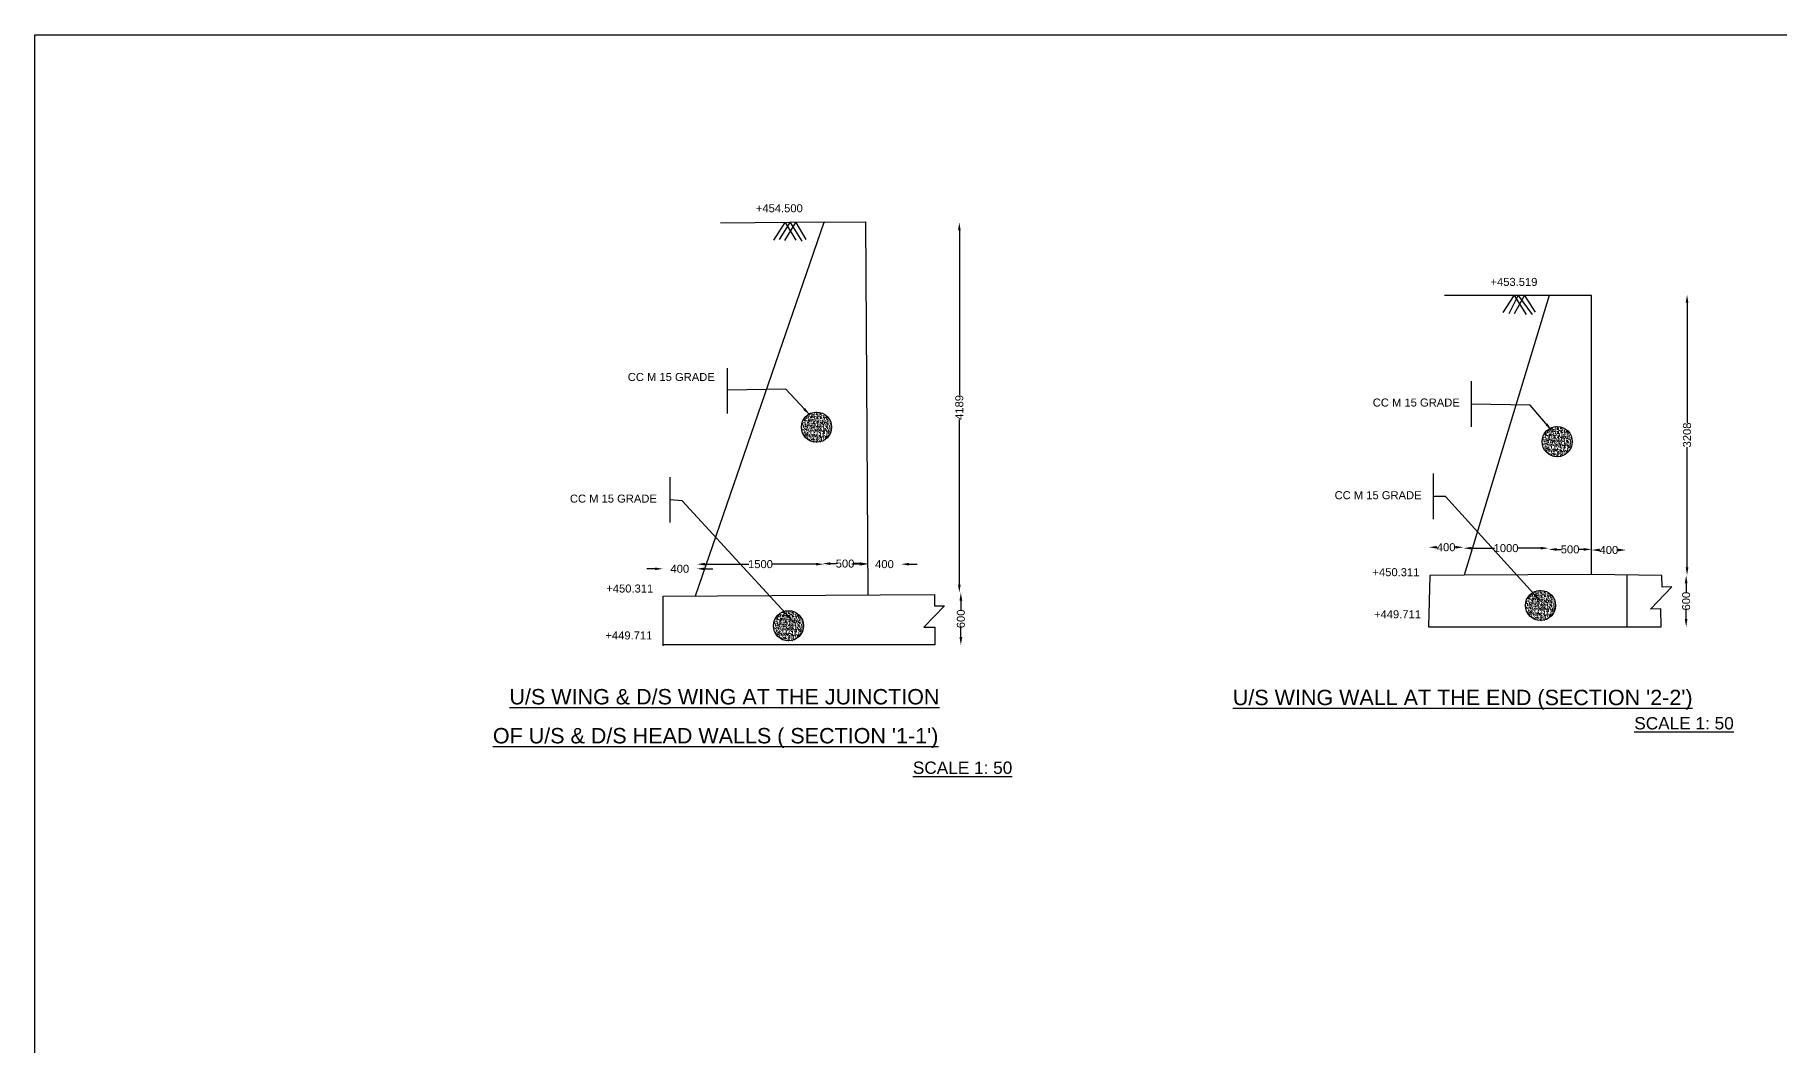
# Model space of a CAD drawing. Header units: millimetres. Extents: x 5124 to 2523482, y 2311 to 44401310.
# Drawn here: x 2518477 to 2521310, y 44399670 to 44401310 of the extents above; entities that cross this region are included whole.
import ezdxf

# ---------------------------------------------------------------- set-up
doc = ezdxf.new("R2010")
doc.units = ezdxf.units.MM
doc.header["$MEASUREMENT"] = 0
for name, color, linetype in [('DIMENSION', 7, 'Continuous'), ('DRAWING', 2, 'Continuous'), ('TEXT', 7, 'Continuous')]:
    doc.layers.add(name, color=color, linetype=linetype)
doc.styles.get("Standard").update_dxf_attribs({"font": 'arial.ttf', "height": 13})
doc.dimstyles.get("Standard").update_dxf_attribs({"dimtxt": 13, "dimasz": 13, "dimexe": 0.18, "dimexo": 0.0625, "dimgap": 0.09, "dimtad": 0, "dimdec": 0, "dimzin": 0, "dimdsep": 46, "dimtxsty": 'Standard', "dimcen": 0.09, "dimse1": 1, "dimse2": 1, "dimclrd": 1, "dimadec": 0, "dimazin": 0, "dimtfac": 1, "dimtdec": 0, "dimtofl": 0, "dimtmove": 0, "dimatfit": 3, "dimfxl": 1, "dimtolj": 1, "dimtzin": 0, "dimarcsym": 0})

# ---------------------------------------------------------------- blocks, each defined once
blk = doc.blocks.new('*D72')
at = {"layer": 'Defpoints', "color": 0, "transparency": 16777216}
for p in [(2519497, 44400446), (2519552, 44400445), (2519552, 44400443.5)]:
    blk.add_point(p, dxfattribs=at)
at = {"layer": 'DIMENSION', "color": 1, "lineweight": -2, "transparency": 16777216}
for p, q in [((2519484, 44400443.5), (2519471, 44400443.5)), ((2519565, 44400443.5), (2519578, 44400443.5))]:
    blk.add_line(p, q, dxfattribs=at)
at = {"layer": 'DIMENSION', "color": 1, "transparency": 16777216}
for points in [[(2519484, 44400445.7), (2519484, 44400441.3), (2519497, 44400443.5)], [(2519565, 44400445.7), (2519565, 44400441.3), (2519552, 44400443.5)]]:
    blk.add_solid(points, dxfattribs=at)
at = {"layer": 'DIMENSION', "color": 0, "transparency": 16777216, "insert": (2519524.5, 44400443.5), "char_height": 13, "attachment_point": 5}
blk.add_mtext('\\A1;400', dxfattribs=at)
blk = doc.blocks.new('*D73')
at = {"layer": 'Defpoints', "color": 0, "transparency": 16777216}
for p in [(2519552.5, 44400451), (2519758.5, 44400451), (2519758.5, 44400451)]:
    blk.add_point(p, dxfattribs=at)
at = {"layer": 'DIMENSION', "color": 1, "lineweight": -2, "transparency": 16777216}
for p, q in [((2519565.5, 44400451), (2519636.6, 44400451)), ((2519745.5, 44400451), (2519674.4, 44400451))]:
    blk.add_line(p, q, dxfattribs=at)
at = {"layer": 'DIMENSION', "color": 1, "transparency": 16777216}
for points in [[(2519565.5, 44400453.2), (2519565.5, 44400448.8), (2519552.5, 44400451)], [(2519745.5, 44400453.2), (2519745.5, 44400448.8), (2519758.5, 44400451)]]:
    blk.add_solid(points, dxfattribs=at)
at = {"layer": 'DIMENSION', "color": 0, "transparency": 16777216, "insert": (2519655.5, 44400451), "char_height": 13, "attachment_point": 5}
blk.add_mtext('\\A1;1500', dxfattribs=at)
blk = doc.blocks.new('*D74')
at = {"layer": 'Defpoints', "color": 0, "transparency": 16777216}
for p in [(2519756.1, 44400451.4), (2519829.8, 44400451.9), (2519829.8, 44400451.9)]:
    blk.add_point(p, dxfattribs=at)
at = {"layer": 'DIMENSION', "color": 1, "lineweight": -2, "transparency": 16777216}
for p, q in [((2519769.1, 44400451.9), (2519778.5, 44400451.9)), ((2519816.8, 44400451.9), (2519807.3, 44400451.9))]:
    blk.add_line(p, q, dxfattribs=at)
at = {"layer": 'DIMENSION', "color": 1, "transparency": 16777216}
for points in [[(2519769.1, 44400454.1), (2519769.1, 44400449.7), (2519756.1, 44400451.9)], [(2519816.8, 44400454.1), (2519816.8, 44400449.7), (2519829.8, 44400451.9)]]:
    blk.add_solid(points, dxfattribs=at)
at = {"layer": 'DIMENSION', "color": 0, "transparency": 16777216, "insert": (2519792.9, 44400451.9), "char_height": 13, "attachment_point": 5}
blk.add_mtext('\\A1;500', dxfattribs=at)
blk = doc.blocks.new('*D75')
at = {"layer": 'Defpoints', "color": 0, "transparency": 16777216}
for p in [(2519829.8, 44400451.9), (2519884, 44400451), (2519884, 44400450)]:
    blk.add_point(p, dxfattribs=at)
at = {"layer": 'DIMENSION', "color": 1, "lineweight": -2, "transparency": 16777216}
for p, q in [((2519816.8, 44400451), (2519803.8, 44400451)), ((2519897, 44400451), (2519910, 44400451))]:
    blk.add_line(p, q, dxfattribs=at)
at = {"layer": 'DIMENSION', "color": 1, "transparency": 16777216}
for points in [[(2519816.8, 44400453.2), (2519816.8, 44400448.8), (2519829.8, 44400451)], [(2519897, 44400453.2), (2519897, 44400448.8), (2519884, 44400451)]]:
    blk.add_solid(points, dxfattribs=at)
at = {"layer": 'DIMENSION', "color": 0, "transparency": 16777216, "insert": (2519856.9, 44400451), "char_height": 13, "attachment_point": 5}
blk.add_mtext('\\A1;400', dxfattribs=at)
blk = doc.blocks.new('*D76')
at = {"layer": 'Defpoints', "color": 0, "transparency": 16777216}
for p in [(2519980, 44401006), (2519978.5, 44400405), (2519984.5, 44400405)]:
    blk.add_point(p, dxfattribs=at)
at = {"layer": 'DIMENSION', "color": 1, "lineweight": -2, "transparency": 16777216}
for p, q in [((2519978.5, 44400993), (2519978.5, 44400725.3)), ((2519978.5, 44400418), (2519978.5, 44400685.7))]:
    blk.add_line(p, q, dxfattribs=at)
at = {"layer": 'DIMENSION', "color": 1, "transparency": 16777216}
for points in [[(2519976.3, 44400993), (2519980.7, 44400993), (2519978.5, 44401006)], [(2519976.3, 44400418), (2519980.7, 44400418), (2519978.5, 44400405)]]:
    blk.add_solid(points, dxfattribs=at)
at = {"layer": 'DIMENSION', "color": 0, "transparency": 16777216, "insert": (2519978.5, 44400705.5), "char_height": 13, "attachment_point": 5, "rotation": 90}
blk.add_mtext('\\A1;4189', dxfattribs=at)
blk = doc.blocks.new('*D77')
at = {"layer": 'Defpoints', "color": 0, "transparency": 16777216}
for p in [(2519978.5, 44400405), (2519981, 44400319.5), (2519981.5, 44400319.5)]:
    blk.add_point(p, dxfattribs=at)
at = {"layer": 'DIMENSION', "color": 1, "lineweight": -2, "transparency": 16777216}
for p, q in [((2519981, 44400392), (2519981, 44400376.7)), ((2519981, 44400332.5), (2519981, 44400347.8))]:
    blk.add_line(p, q, dxfattribs=at)
at = {"layer": 'DIMENSION', "color": 1, "transparency": 16777216}
for points in [[(2519978.8, 44400392), (2519983.2, 44400392), (2519981, 44400405)], [(2519978.8, 44400332.5), (2519983.2, 44400332.5), (2519981, 44400319.5)]]:
    blk.add_solid(points, dxfattribs=at)
at = {"layer": 'DIMENSION', "color": 0, "transparency": 16777216, "insert": (2519981, 44400362.2), "char_height": 13, "attachment_point": 5, "rotation": 90}
blk.add_mtext('\\A1;600', dxfattribs=at)
blk = doc.blocks.new('*D78')
at = {"layer": 'Defpoints', "color": 0, "transparency": 16777216}
for p in [(2520741, 44400475), (2520797.5, 44400478.5), (2520797.5, 44400478.5)]:
    blk.add_point(p, dxfattribs=at)
at = {"layer": 'DIMENSION', "color": 1, "lineweight": -2, "transparency": 16777216}
for p, q in [((2520754, 44400478.5), (2520754.6, 44400478.5)), ((2520784.5, 44400478.5), (2520783.9, 44400478.5))]:
    blk.add_line(p, q, dxfattribs=at)
at = {"layer": 'DIMENSION', "color": 1, "transparency": 16777216}
for points in [[(2520754, 44400480.7), (2520754, 44400476.3), (2520741, 44400478.5)], [(2520784.5, 44400480.7), (2520784.5, 44400476.3), (2520797.5, 44400478.5)]]:
    blk.add_solid(points, dxfattribs=at)
at = {"layer": 'DIMENSION', "color": 0, "transparency": 16777216, "insert": (2520769.2, 44400478.5), "char_height": 13, "attachment_point": 5}
blk.add_mtext('\\A1;400', dxfattribs=at)
blk = doc.blocks.new('*D79')
at = {"layer": 'Defpoints', "color": 0, "transparency": 16777216}
for p in [(2520797.5, 44400478.5), (2520935.5, 44400477), (2520935.5, 44400477)]:
    blk.add_point(p, dxfattribs=at)
at = {"layer": 'DIMENSION', "color": 1, "lineweight": -2, "transparency": 16777216}
for p, q in [((2520810.5, 44400477), (2520847.6, 44400477)), ((2520922.5, 44400477), (2520885.4, 44400477))]:
    blk.add_line(p, q, dxfattribs=at)
at = {"layer": 'DIMENSION', "color": 1, "transparency": 16777216}
for points in [[(2520810.5, 44400479.2), (2520810.5, 44400474.8), (2520797.5, 44400477)], [(2520922.5, 44400479.2), (2520922.5, 44400474.8), (2520935.5, 44400477)]]:
    blk.add_solid(points, dxfattribs=at)
at = {"layer": 'DIMENSION', "color": 0, "transparency": 16777216, "insert": (2520866.5, 44400477), "char_height": 13, "attachment_point": 5}
blk.add_mtext('\\A1;1000', dxfattribs=at)
blk = doc.blocks.new('*D80')
at = {"layer": 'Defpoints', "color": 0, "transparency": 16777216}
for p in [(2520935.5, 44400477), (2521005.5, 44400477.5), (2521005.5, 44400475)]:
    blk.add_point(p, dxfattribs=at)
at = {"layer": 'DIMENSION', "color": 1, "lineweight": -2, "transparency": 16777216}
for p, q in [((2520948.5, 44400475), (2520956.1, 44400475)), ((2520992.5, 44400475), (2520984.9, 44400475))]:
    blk.add_line(p, q, dxfattribs=at)
at = {"layer": 'DIMENSION', "color": 1, "transparency": 16777216}
for points in [[(2520948.5, 44400477.2), (2520948.5, 44400472.8), (2520935.5, 44400475)], [(2520992.5, 44400477.2), (2520992.5, 44400472.8), (2521005.5, 44400475)]]:
    blk.add_solid(points, dxfattribs=at)
at = {"layer": 'DIMENSION', "color": 0, "transparency": 16777216, "insert": (2520970.5, 44400475), "char_height": 13, "attachment_point": 5}
blk.add_mtext('\\A1;500', dxfattribs=at)
blk = doc.blocks.new('*D81')
at = {"layer": 'Defpoints', "color": 0, "transparency": 16777216}
for p in [(2521005.5, 44400475), (2521061.5, 44400474), (2521061.5, 44400474)]:
    blk.add_point(p, dxfattribs=at)
at = {"layer": 'DIMENSION', "color": 1, "lineweight": -2, "transparency": 16777216}
for p, q in [((2521018.5, 44400474), (2521018.8, 44400474)), ((2521048.5, 44400474), (2521048.2, 44400474))]:
    blk.add_line(p, q, dxfattribs=at)
at = {"layer": 'DIMENSION', "color": 1, "transparency": 16777216}
for points in [[(2521018.5, 44400476.2), (2521018.5, 44400471.8), (2521005.5, 44400474)], [(2521048.5, 44400476.2), (2521048.5, 44400471.8), (2521061.5, 44400474)]]:
    blk.add_solid(points, dxfattribs=at)
at = {"layer": 'DIMENSION', "color": 0, "transparency": 16777216, "insert": (2521033.5, 44400474), "char_height": 13, "attachment_point": 5}
blk.add_mtext('\\A1;400', dxfattribs=at)
blk = doc.blocks.new('*D82')
at = {"layer": 'Defpoints', "color": 0, "transparency": 16777216}
for p in [(2521159, 44400433), (2521160.5, 44400433), (2521161.5, 44400349)]:
    blk.add_point(p, dxfattribs=at)
at = {"layer": 'DIMENSION', "color": 1, "lineweight": -2, "transparency": 16777216}
for p, q in [((2521159, 44400420), (2521159, 44400405.5)), ((2521159, 44400362), (2521159, 44400376.5))]:
    blk.add_line(p, q, dxfattribs=at)
at = {"layer": 'DIMENSION', "color": 1, "transparency": 16777216}
for points in [[(2521156.8, 44400420), (2521161.2, 44400420), (2521159, 44400433)], [(2521156.8, 44400362), (2521161.2, 44400362), (2521159, 44400349)]]:
    blk.add_solid(points, dxfattribs=at)
at = {"layer": 'DIMENSION', "color": 0, "transparency": 16777216, "insert": (2521159, 44400391), "char_height": 13, "attachment_point": 5, "rotation": 90}
blk.add_mtext('\\A1;600', dxfattribs=at)
blk = doc.blocks.new('*D83')
at = {"layer": 'Defpoints', "color": 0, "transparency": 16777216}
for p in [(2521160.5, 44400888.5), (2521162.5, 44400888.5), (2521159, 44400433)]:
    blk.add_point(p, dxfattribs=at)
at = {"layer": 'DIMENSION', "color": 1, "lineweight": -2, "transparency": 16777216}
for p, q in [((2521160.5, 44400875.5), (2521160.5, 44400680.3)), ((2521160.5, 44400446), (2521160.5, 44400641.2))]:
    blk.add_line(p, q, dxfattribs=at)
at = {"layer": 'DIMENSION', "color": 1, "transparency": 16777216}
for points in [[(2521158.3, 44400875.5), (2521162.7, 44400875.5), (2521160.5, 44400888.5)], [(2521158.3, 44400446), (2521162.7, 44400446), (2521160.5, 44400433)]]:
    blk.add_solid(points, dxfattribs=at)
at = {"layer": 'DIMENSION', "color": 0, "transparency": 16777216, "insert": (2521160.5, 44400660.8), "char_height": 13, "attachment_point": 5, "rotation": 90}
blk.add_mtext('\\A1;3208', dxfattribs=at)

msp = doc.modelspace()

# ---------------------------------------------------------------- hatches: boundary and pattern name
at = {"layer": 'DIMENSION'}
h = msp.add_hatch(dxfattribs=at)
h.set_pattern_fill('AR-CONC', color=0, style=0)
h.set_pattern_definition([(50, (0, 0), (7.172601826, -0.6275213498), [0.75, -8.25]), (355, (0, 0), (-1.3875133361, 7.521921337), [0.6, -6.6]), (100.4514, (0.598, -0.052), (5.7850938171, 6.8943954206), [0.6374019, -7.01142112]), (46.1842, (0, 2), (10.6724104863, -1.6551901433), [1.125, -12.375]), (96.6356, (0.889, 1.862), (9.3466270555, 9.741178709), [0.95610288, -10.51713]), (351.1842, (0, 2), (9.3466194513, 9.7411860093), [0.9, -9.9]), (21, (1, 1.5), (5.9690705212, -4.02618890665), [0.75, -8.25]), (326, (1, 1.5), (2.4331533192, 7.2515004505), [0.6, -6.6]), (71.4514, (1.4974, 1.1645), (8.4022262858, 3.2253049671), [0.6374019, -7.01142112]), (37.5, (0, 0), (0.12159855317, 3.32893853831), [0, -6.52, 0, -6.7, 0, -6.625]), (7.5, (0, 0), (2.63069537442, 3.94411711882), [0, -3.82, 0, -6.37, 0, -2.525]), (327.5, (-2.23, 0), (5.33822436172, -0.22554871734), [0, -2.5, 0, -7.8, 0, -10.35]), (317.5, (-3.23, 0), (5.8318616934, 1.0010498233), [0, -3.25, 0, -5.18, 0, -7.35])])
h.paths.add_polyline_path([(2519771, 44400673.5, 1), (2519722, 44400673.5, 1)])
h = msp.add_hatch(dxfattribs=at)
h.set_pattern_fill('AR-CONC', color=0, style=0)
h.set_pattern_definition([(50, (1203, -23.5), (7.172601826, -0.6275213498), [0.75, -8.25]), (355, (1203, -23.5), (-1.3875133361, 7.521921337), [0.6, -6.6]), (100.4514, (1203.598, -23.552), (5.7850938171, 6.8943954206), [0.6374019, -7.01142112]), (46.1842, (1203, -21.5), (10.6724104863, -1.6551901433), [1.125, -12.375]), (96.6356, (1203.889, -21.638), (9.3466270555, 9.741178709), [0.95610288, -10.51713]), (351.1842, (1203, -21.5), (9.3466194513, 9.7411860093), [0.9, -9.9]), (21, (1204, -22), (5.9690705212, -4.02618890665), [0.75, -8.25]), (326, (1204, -22), (2.4331533192, 7.2515004505), [0.6, -6.6]), (71.4514, (1204.4974, -22.3355), (8.4022262858, 3.2253049671), [0.6374019, -7.01142112]), (37.5, (1203, -23.5), (0.12159855317, 3.32893853831), [0, -6.52, 0, -6.7, 0, -6.625]), (7.5, (1203, -23.5), (2.63069537442, 3.94411711882), [0, -3.82, 0, -6.37, 0, -2.525]), (327.5, (1200.77, -23.5), (5.33822436172, -0.22554871734), [0, -2.5, 0, -7.8, 0, -10.35]), (317.5, (1199.77, -23.5), (5.8318616934, 1.0010498233), [0, -3.25, 0, -5.18, 0, -7.35])])
h.paths.add_polyline_path([(2520974, 44400650, 1), (2520925, 44400650, 1)])
h = msp.add_hatch(dxfattribs=at)
h.set_pattern_fill('AR-CONC', color=0, style=0)
h.set_pattern_definition([(50, (1176, -289.5), (7.172601826, -0.6275213498), [0.75, -8.25]), (355, (1176, -289.5), (-1.3875133361, 7.521921337), [0.6, -6.6]), (100.4514, (1176.598, -289.552), (5.7850938171, 6.8943954206), [0.6374019, -7.01142112]), (46.1842, (1176, -287.5), (10.6724104863, -1.6551901433), [1.125, -12.375]), (96.6356, (1176.889, -287.638), (9.3466270555, 9.741178709), [0.95610288, -10.51713]), (351.1842, (1176, -287.5), (9.3466194513, 9.7411860093), [0.9, -9.9]), (21, (1177, -288), (5.9690705212, -4.02618890665), [0.75, -8.25]), (326, (1177, -288), (2.4331533192, 7.2515004505), [0.6, -6.6]), (71.4514, (1177.4974, -288.3355), (8.4022262858, 3.2253049671), [0.6374019, -7.01142112]), (37.5, (1176, -289.5), (0.12159855317, 3.32893853831), [0, -6.52, 0, -6.7, 0, -6.625]), (7.5, (1176, -289.5), (2.63069537442, 3.94411711882), [0, -3.82, 0, -6.37, 0, -2.525]), (327.5, (1173.77, -289.5), (5.33822436172, -0.22554871734), [0, -2.5, 0, -7.8, 0, -10.35]), (317.5, (1172.77, -289.5), (5.8318616934, 1.0010498233), [0, -3.25, 0, -5.18, 0, -7.35])])
h.paths.add_polyline_path([(2520947, 44400384, 1), (2520898, 44400384, 1)])
h = msp.add_hatch(dxfattribs=at)
h.set_pattern_fill('AR-CONC', color=0, style=0)
h.set_pattern_definition([(50, (-45.5, -322.5), (7.172601826, -0.6275213498), [0.75, -8.25]), (355, (-45.5, -322.5), (-1.3875133361, 7.521921337), [0.6, -6.6]), (100.4514, (-44.902, -322.552), (5.7850938171, 6.8943954206), [0.6374019, -7.01142112]), (46.1842, (-45.5, -320.5), (10.6724104863, -1.6551901433), [1.125, -12.375]), (96.6356, (-44.611, -320.638), (9.3466270555, 9.741178709), [0.95610288, -10.51713]), (351.1842, (-45.5, -320.5), (9.3466194513, 9.7411860093), [0.9, -9.9]), (21, (-44.5, -321), (5.9690705212, -4.02618890665), [0.75, -8.25]), (326, (-44.5, -321), (2.4331533192, 7.2515004505), [0.6, -6.6]), (71.4514, (-44.0026, -321.3355), (8.4022262858, 3.2253049671), [0.6374019, -7.01142112]), (37.5, (-45.5, -322.5), (0.12159855317, 3.32893853831), [0, -6.52, 0, -6.7, 0, -6.625]), (7.5, (-45.5, -322.5), (2.63069537442, 3.94411711882), [0, -3.82, 0, -6.37, 0, -2.525]), (327.5, (-47.73, -322.5), (5.33822436172, -0.22554871734), [0, -2.5, 0, -7.8, 0, -10.35]), (317.5, (-48.73, -322.5), (5.8318616934, 1.0010498233), [0, -3.25, 0, -5.18, 0, -7.35])])
h.paths.add_polyline_path([(2519725.5, 44400351, 1), (2519676.5, 44400351, 1)])

# ---------------------------------------------------------------- linework, layer by layer
at = {"layer": 'DIMENSION', "color": 0}
msp.add_lwpolyline([(2523473, 44397501), (2518477, 44397501), (2518477, 44401310.5), (2523473, 44401310.5)], close=True, dxfattribs=at)
at = {"layer": 'DIMENSION'}
for points in [[(2519601.5, 44400769.5), (2519601.5, 44400695.5)], [(2520810, 44400748), (2520810, 44400674)], [(2520748, 44400598), (2520748, 44400524)], [(2519508.5, 44400592.5), (2519508.5, 44400518.5)]]:
    msp.add_lwpolyline(points, dxfattribs=at)
at = {"layer": 'DIMENSION', "color": 0}
for centre in [(2519746.5, 44400673.5), (2520949.5, 44400650), (2520922.5, 44400384), (2519701, 44400351)]:
    msp.add_circle(centre, 24.5, dxfattribs=at)
at = {"layer": 'DRAWING', "color": 0}
for points in [[(2519550, 44400399.4), (2519759, 44401006.5), (2519590.5, 44401005)], [(2519677, 44400977), (2519695.5, 44401005.9), (2519713, 44400977)], [(2519686.5, 44400978), (2519704, 44401006), (2519722.5, 44400975.5)], [(2519695, 44400976.5), (2519713, 44401006.1), (2519729, 44400978)], [(2519759, 44401006.5), (2519826, 44401007.1), (2519830.1, 44400401.3)], [(2520936.5, 44400887.5), (2520798.5, 44400433), (2520742.5, 44400432.5), (2520740.5, 44400349.5)], [(2521118.5, 44400349.5), (2521118, 44400378.5), (2521101, 44400378.2), (2521136, 44400414), (2521120, 44400413.5), (2521119.4, 44400432.5), (2521005.5, 44400434), (2521005.5, 44400887.5), (2520766.5, 44400887.5)], [(2520862, 44400859.5), (2520879.5, 44400887.5), (2520899, 44400856.5)], [(2520871.5, 44400858), (2520886, 44400887.5), (2520909, 44400856.5)], [(2520880, 44400858), (2520896.5, 44400887.5), (2520914, 44400860.5)], [(2521005.5, 44400434), (2520798.5, 44400433)], [(2521062.5, 44400433.2), (2521062.5, 44400349.5)], [(2519497.5, 44400318.5), (2519497.5, 44400399), (2519938, 44400402), (2519938.1, 44400383.5), (2519954.5, 44400383.6), (2519921, 44400348.5), (2519938.5, 44400348.5), (2519938.5, 44400320), (2519497.5, 44400320)], [(2520740.5, 44400349.5), (2521118.5, 44400349.5)]]:
    msp.add_lwpolyline(points, dxfattribs=at)

# ---------------------------------------------------------------- texts
at = {"layer": 'TEXT', "color": 0}
for s, height, p in [('+454.500', 13, (2519648, 44401022.5)), ('+453.519', 13, (2520841.2, 44400902.9)), ('CC M 15 GRADE', 13, (2519440, 44400748.5)), ('CC M 15 GRADE', 13, (2520650, 44400707)), ('CC M 15 GRADE', 13, (2520588, 44400556.5)), ('CC M 15 GRADE', 13, (2519346, 44400551)), ('+450.311', 13, (2520649.5, 44400431.5)), ('+450.311', 13, (2519405.1, 44400405)), ('+449.711', 13, (2520652, 44400363.2)), ('+449.711', 13, (2519403.6, 44400328.8)), ('%%UU/S WING & D/S WING AT THE JUINCTION', 25, (2519247.8, 44400223.3)), ("%%UU/S WING WALL AT THE END (SECTION '2-2')", 25, (2520422.7, 44400222.1)), ('%%USCALE 1: 50', 20, (2521074.8, 44400182.7)), ("%%UOF U/S & D/S HEAD WALLS ( SECTION '1-1')", 25, (2519220.9, 44400160)), ('%%USCALE 1: 50', 20, (2519903, 44400110.5))]:
    msp.add_text(s, height=height, dxfattribs=at).set_placement(p)

# ---------------------------------------------------------------- dimensions: what is measured, and where the dimension line sits
at = {"layer": 'DIMENSION', "color": 0}
for base, p1, p2, text, picture, middle in [((2519978.5, 44400405), (2519980, 44401006), (2519984.5, 44400405), '4189', '*D76', (2519978.5, 44400705.5)), ((2521160.5, 44400888.5), (2521159, 44400433), (2521162.5, 44400888.5), '3208', '*D83', (2521160.5, 44400660.8)), ((2521159, 44400433), (2521161.5, 44400349), (2521160.5, 44400433), '600', '*D82', (2521159, 44400391)), ((2519981, 44400319.5), (2519978.5, 44400405), (2519981.5, 44400319.5), '600', '*D77', (2519981, 44400362.2))]:
    dim = msp.add_linear_dim(base=base, p1=p1, p2=p2, angle=90, text=text, dimstyle='Standard', dxfattribs=at)
    dim.commit()
    dim.dimension.update_dxf_attribs({"geometry": picture, "text_midpoint": middle})
for base, p1, p2, text, picture, middle in [((2520797.5, 44400478.5), (2520741, 44400475), (2520797.5, 44400478.5), '400', '*D78', (2520769.2, 44400478.5)), ((2520935.5, 44400477), (2520797.5, 44400478.5), (2520935.5, 44400477), '1000', '*D79', (2520866.5, 44400477)), ((2521005.5, 44400475), (2520935.5, 44400477), (2521005.5, 44400477.5), '500', '*D80', (2520970.5, 44400475)), ((2521061.5, 44400474), (2521005.5, 44400475), (2521061.5, 44400474), '400', '*D81', (2521033.5, 44400474)), ((2519758.5, 44400451), (2519552.5, 44400451), (2519758.5, 44400451), '1500', '*D73', (2519655.5, 44400451)), ((2519829.8, 44400451.9), (2519756.1, 44400451.4), (2519829.8, 44400451.9), '500', '*D74', (2519792.9, 44400451.9)), ((2519884, 44400451), (2519829.8, 44400451.9), (2519884, 44400450), '400', '*D75', (2519856.9, 44400451)), ((2519552, 44400443.5), (2519497, 44400446), (2519552, 44400445), '400', '*D72', (2519524.5, 44400443.5))]:
    dim = msp.add_linear_dim(base=base, p1=p1, p2=p2, text=text, dimstyle='Standard', dxfattribs=at)
    dim.commit()
    dim.dimension.update_dxf_attribs({"geometry": picture, "text_midpoint": middle})

# ---------------------------------------------------------------- leaders
for points in [[(2519735.5, 44400693.5), (2519696.5, 44400735), (2519602.5, 44400733.5)], [(2520940.5, 44400668.5), (2520905.5, 44400709.5), (2520810, 44400711)], [(2519708.5, 44400358), (2519528.5, 44400554), (2519508.5, 44400555.5)], [(2520922, 44400391.5), (2520768, 44400561), (2520748, 44400561)]]:
    msp.add_leader(points, dimstyle='Standard', override={"dimgap": 0.09, "dimtad": 0}, dxfattribs=at)

doc.saveas('drawing.dxf')
